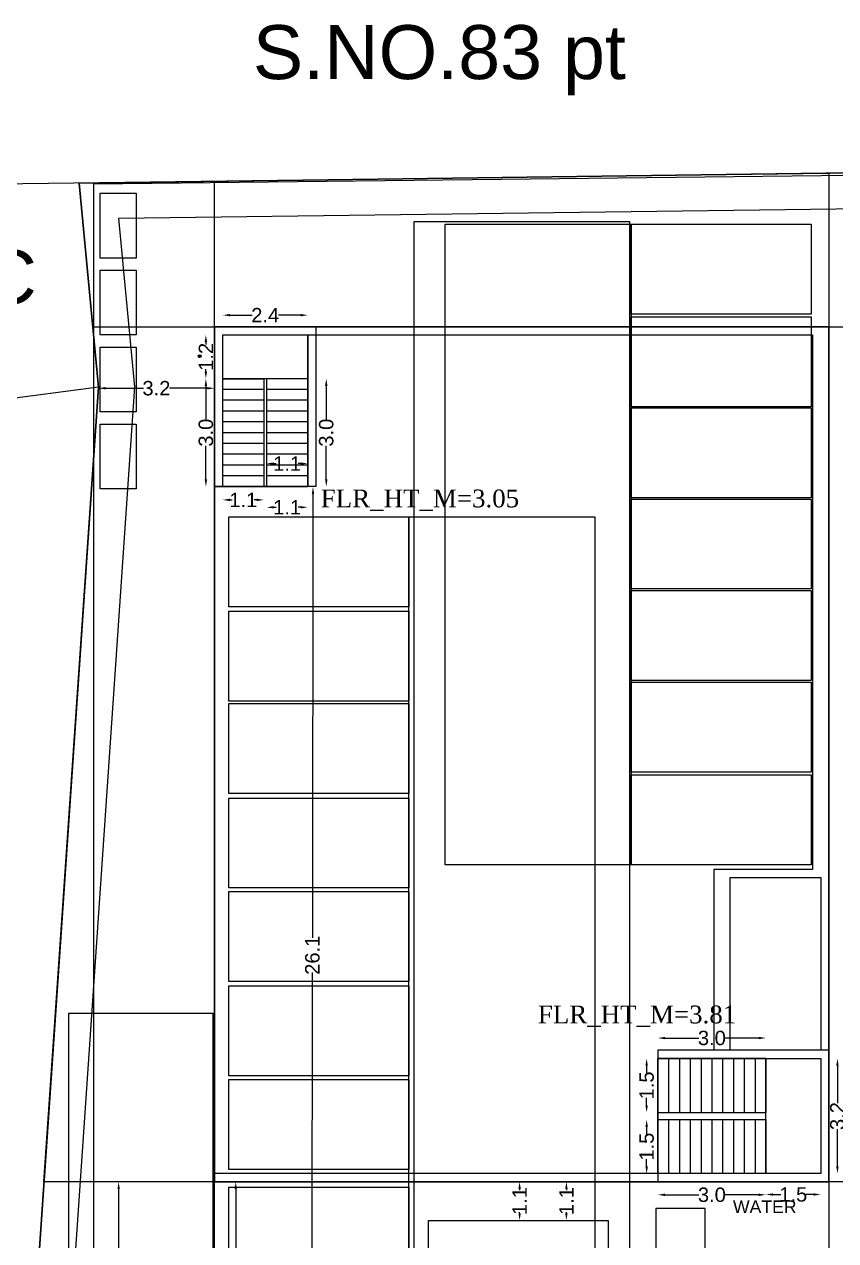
# Model space of a CAD drawing. Header units: metres. Extents: x 21671 to 43338, y -49512 to -25104.
# Drawn here: x 21710.92 to 21733.46, y -25192.2 to -25158.38 of the extents above; entities that cross this region are included whole.
import ezdxf

# ---------------------------------------------------------------- set-up
doc = ezdxf.new("R2010")
doc.units = ezdxf.units.M
for name, color, linetype in [('AISLE_WIDTH_2', 7, 'Continuous'), ('ANGULAR_PARKING_SLOT_2', 7, 'Continuous'), ('BL', 34, 'Continuous'), ('BLK_1_BLDG_FOOT_PRINT', 7, 'Continuous'), ('BLK_1_COVERED_AREA', 7, 'Continuous'), ('BLK_1_FLR_0_BLT_UP_AREA', 7, 'Continuous'), ('BLK_1_FLR_0_COVERED_PARKING', 34, 'Continuous'), ('BLK_1_FLR_0_EXIT_WIDTH_STAIR', 4, 'Continuous'), ('BLK_1_FLR_0_FIRESTAIR_1', 34, 'Continuous'), ('BLK_1_FLR_0_FIRESTAIR_1_FLIGHT_1', 34, 'Continuous'), ('BLK_1_FLR_0_FIRESTAIR_1_FLIGHT_2', 34, 'Continuous'), ('BLK_1_FLR_0_FIRESTAIR_1_LANDING_1', 34, 'Continuous'), ('BLK_1_FLR_0_LIFT_1', 34, 'Continuous'), ('BLK_1_FLR_0_ROOF_AREA', 7, 'Continuous'), ('BLK_1_FLR_0_SP_WC', 7, 'Continuous'), ('BLK_1_FLR_0_STAIR_1', 34, 'Continuous'), ('BLK_1_FLR_0_STAIR_1_FLIGHT_1', 34, 'Continuous'), ('BLK_1_FLR_0_STAIR_1_FLIGHT_2', 34, 'Continuous'), ('BLK_1_FLR_0_STAIR_1_LANDING_1', 34, 'Continuous'), ('BLK_1_FLR_0_STILT', 34, 'Continuous'), ('BLK_1_LVL_0_BLDG_FOOT_PRINT', 7, 'Continuous'), ('BLK_1_LVL_0_FRONT_SETBACK', 34, 'Continuous'), ('BLK_1_LVL_0_REAR_SETBACK', 34, 'Continuous'), ('BLK_1_LVL_0_SIDE_SETBACK1', 34, 'Continuous'), ('BLK_1_LVL_0_SIDE_SETBACK2', 34, 'Continuous'), ('DIST_EXIT', 7, 'Continuous'), ('DRIVE_WAY', 34, 'Continuous'), ('FMB_OR_PLR', 7, 'Continuous'), ('PLOT_BOUNDARY', 7, 'Continuous'), ('RWH', 7, 'Continuous'), ('SEPTIC_TANK_1', 34, 'Continuous'), ('SUPER_IMPOSED', 7, 'Continuous'), ('TRANSFORMER_YARD', 7, 'Continuous'), ('TWO_WHEELER_PARKING', 34, 'Continuous')]:
    doc.layers.add(name, color=color, linetype=linetype)
doc.styles.get("Standard").update_dxf_attribs({"font": 'arial.ttf'})
doc.styles.add('TIMES', font='times.ttf')
doc.dimstyles.new('ISO-25', dxfattribs={"dimtxt": 1, "dimasz": 2.5, "dimexe": 1.25, "dimexo": 0.625, "dimtad": 1, "dimdec": 1, "dimzin": 1, "dimdsep": 46, "dimtxsty": 'Standard', "dimcen": 2.5, "dimse1": 1, "dimse2": 1, "dimsd1": 1, "dimsd2": 1, "dimadec": 1, "dimazin": 3, "dimtfac": 1, "dimtdec": 1, "dimtix": 1, "dimtmove": 2, "dimatfit": 3, "dimfxl": 0, "dimarcsym": 0})

# ---------------------------------------------------------------- blocks, each defined once
blk = doc.blocks.new('*D264')
at = {"layer": 'Defpoints', "color": 0}
for p in [(21724.442, -25190.563), (21724.442, -25191.634), (21724.678, -25191.634)]:
    blk.add_point(p, dxfattribs=at)
at = {"layer": 'SEPTIC_TANK_1', "color": 0, "lineweight": -2}
for p, q in [((21724.678, -25190.763), (21724.678, -25190.792)), ((21724.678, -25191.434), (21724.678, -25191.405))]:
    blk.add_line(p, q, dxfattribs=at)
at = {"layer": 'SEPTIC_TANK_1', "color": 0}
for points in [[(21724.645, -25190.763), (21724.712, -25190.763), (21724.678, -25190.563)], [(21724.645, -25191.434), (21724.712, -25191.434), (21724.678, -25191.634)]]:
    blk.add_solid(points, dxfattribs=at)
at = {"layer": 'SEPTIC_TANK_1', "color": 0, "insert": (21724.678, -25191.098), "char_height": 0.4, "attachment_point": 5, "rotation": 90}
blk.add_mtext('1.1', dxfattribs=at)
blk = doc.blocks.new('*D265')
at = {"layer": 'Defpoints', "color": 0}
for p in [(21725.998, -25190.563), (21725.978, -25191.634), (21725.998, -25191.634)]:
    blk.add_point(p, dxfattribs=at)
at = {"layer": 'SEPTIC_TANK_1', "color": 0, "lineweight": -2}
for p, q in [((21725.978, -25190.763), (21725.978, -25190.792)), ((21725.978, -25191.434), (21725.978, -25191.405))]:
    blk.add_line(p, q, dxfattribs=at)
at = {"layer": 'SEPTIC_TANK_1', "color": 0}
for points in [[(21725.945, -25190.763), (21726.012, -25190.763), (21725.978, -25190.563)], [(21725.945, -25191.434), (21726.012, -25191.434), (21725.978, -25191.634)]]:
    blk.add_solid(points, dxfattribs=at)
at = {"layer": 'SEPTIC_TANK_1', "color": 0, "insert": (21725.978, -25191.098), "char_height": 0.4, "attachment_point": 5, "rotation": 90}
blk.add_mtext('1.1', dxfattribs=at)
blk = doc.blocks.new('*D273')
at = {"color": 0, "lineweight": -2}
for p, q in [((21713.176, -25168.499), (21714.228, -25168.499)), ((21716.003, -25168.499), (21714.951, -25168.499))]:
    blk.add_line(p, q, dxfattribs=at)
at = {"color": 0}
for points in [[(21713.176, -25168.465), (21713.176, -25168.532), (21712.976, -25168.499)], [(21716.003, -25168.465), (21716.003, -25168.532), (21716.203, -25168.499)]]:
    blk.add_solid(points, dxfattribs=at)
at = {"layer": 'Defpoints', "color": 0}
for p in [(21712.976, -25168.471), (21716.203, -25168.471), (21716.203, -25168.499)]:
    blk.add_point(p, dxfattribs=at)
at = {"color": 0, "insert": (21714.589, -25168.499), "char_height": 0.4, "attachment_point": 5}
blk.add_mtext('3.2', dxfattribs=at)
blk = doc.blocks.new('*D274')
at = {"color": 0, "lineweight": -2}
for p, q in [((21713.539, -25190.763), (21713.539, -25192.95)), ((21713.539, -25195.869), (21713.539, -25193.681))]:
    blk.add_line(p, q, dxfattribs=at)
at = {"color": 0}
for points in [[(21713.506, -25190.763), (21713.573, -25190.763), (21713.539, -25190.563)], [(21713.506, -25195.869), (21713.573, -25195.869), (21713.539, -25196.069)]]:
    blk.add_solid(points, dxfattribs=at)
at = {"layer": 'Defpoints', "color": 0}
for p in [(21711.464, -25190.563), (21711.087, -25196.069), (21713.539, -25196.069)]:
    blk.add_point(p, dxfattribs=at)
at = {"color": 0, "insert": (21713.539, -25193.316), "char_height": 0.4, "attachment_point": 5, "rotation": 90}
blk.add_mtext('5.5', dxfattribs=at)
blk = doc.blocks.new('*D275')
at = {"color": 0, "lineweight": -2}
for p, q in [((21716.792, -25190.763), (21716.792, -25193.357)), ((21716.792, -25196.682), (21716.792, -25194.088))]:
    blk.add_line(p, q, dxfattribs=at)
at = {"color": 0}
for points in [[(21716.759, -25190.763), (21716.826, -25190.763), (21716.792, -25190.563)], [(21716.759, -25196.682), (21716.826, -25196.682), (21716.792, -25196.882)]]:
    blk.add_solid(points, dxfattribs=at)
at = {"layer": 'Defpoints', "color": 0}
for p in [(21716.203, -25190.563), (21716.203, -25196.882), (21716.792, -25196.882)]:
    blk.add_point(p, dxfattribs=at)
at = {"color": 0, "insert": (21716.792, -25193.722), "char_height": 0.4, "attachment_point": 5, "rotation": 90}
blk.add_mtext('6.3', dxfattribs=at)
blk = doc.blocks.new('*D276')
at = {"layer": 'BLK_1_FLR_0_EXIT_WIDTH_STAIR', "color": 0, "lineweight": -2}
for p, q in [((21717.849, -25170.592), (21717.914, -25170.592)), ((21718.592, -25170.592), (21718.528, -25170.592))]:
    blk.add_line(p, q, dxfattribs=at)
at = {"layer": 'BLK_1_FLR_0_EXIT_WIDTH_STAIR', "color": 0}
for points in [[(21717.849, -25170.559), (21717.849, -25170.625), (21717.649, -25170.592)], [(21718.592, -25170.559), (21718.592, -25170.625), (21718.792, -25170.592)]]:
    blk.add_solid(points, dxfattribs=at)
at = {"layer": 'Defpoints', "color": 0}
for p in [(21717.649, -25170.018), (21718.792, -25170.018), (21717.649, -25170.592)]:
    blk.add_point(p, dxfattribs=at)
at = {"layer": 'BLK_1_FLR_0_EXIT_WIDTH_STAIR', "color": 0, "insert": (21718.221, -25170.592), "char_height": 0.4, "attachment_point": 5}
blk.add_mtext('1.1', dxfattribs=at)
blk = doc.blocks.new('*D281')
at = {"layer": 'BLK_1_FLR_0_FIRESTAIR_1_FLIGHT_1', "color": 0, "lineweight": -2}
for p, q in [((21719.307, -25168.434), (21719.307, -25169.371)), ((21719.307, -25171.034), (21719.307, -25170.098))]:
    blk.add_line(p, q, dxfattribs=at)
at = {"layer": 'BLK_1_FLR_0_FIRESTAIR_1_FLIGHT_1', "color": 0}
for points in [[(21719.274, -25168.434), (21719.341, -25168.434), (21719.307, -25168.234)], [(21719.274, -25171.034), (21719.341, -25171.034), (21719.307, -25171.234)]]:
    blk.add_solid(points, dxfattribs=at)
at = {"layer": 'Defpoints', "color": 0}
for p in [(21718.792, -25168.234), (21719.307, -25168.234), (21718.792, -25171.234)]:
    blk.add_point(p, dxfattribs=at)
at = {"layer": 'BLK_1_FLR_0_FIRESTAIR_1_FLIGHT_1', "color": 0, "insert": (21719.307, -25169.734), "char_height": 0.4, "attachment_point": 5, "rotation": 90}
blk.add_mtext('3.0', dxfattribs=at)
blk = doc.blocks.new('*D282')
at = {"layer": 'BLK_1_FLR_0_FIRESTAIR_1_FLIGHT_2', "color": 0, "lineweight": -2}
for p, q in [((21715.963, -25168.434), (21715.963, -25169.371)), ((21715.963, -25171.034), (21715.963, -25170.098))]:
    blk.add_line(p, q, dxfattribs=at)
at = {"layer": 'BLK_1_FLR_0_FIRESTAIR_1_FLIGHT_2', "color": 0}
for points in [[(21715.929, -25168.434), (21715.996, -25168.434), (21715.963, -25168.234)], [(21715.929, -25171.034), (21715.996, -25171.034), (21715.963, -25171.234)]]:
    blk.add_solid(points, dxfattribs=at)
at = {"layer": 'Defpoints', "color": 0}
for p in [(21715.963, -25168.234), (21716.43, -25168.234), (21716.43, -25171.234)]:
    blk.add_point(p, dxfattribs=at)
at = {"layer": 'BLK_1_FLR_0_FIRESTAIR_1_FLIGHT_2', "color": 0, "insert": (21715.963, -25169.734), "char_height": 0.4, "attachment_point": 5, "rotation": 90}
blk.add_mtext('3.0', dxfattribs=at)
blk = doc.blocks.new('*D279')
at = {"layer": 'BLK_1_FLR_0_FIRESTAIR_1_FLIGHT_1', "color": 0, "lineweight": -2}
for p, q in [((21717.849, -25171.808), (21717.914, -25171.808)), ((21718.592, -25171.808), (21718.528, -25171.808))]:
    blk.add_line(p, q, dxfattribs=at)
at = {"layer": 'BLK_1_FLR_0_FIRESTAIR_1_FLIGHT_1', "color": 0}
for points in [[(21717.849, -25171.775), (21717.849, -25171.842), (21717.649, -25171.808)], [(21718.592, -25171.775), (21718.592, -25171.842), (21718.792, -25171.808)]]:
    blk.add_solid(points, dxfattribs=at)
at = {"layer": 'Defpoints', "color": 0}
for p in [(21717.649, -25171.234), (21718.792, -25171.029), (21717.649, -25171.808)]:
    blk.add_point(p, dxfattribs=at)
at = {"layer": 'BLK_1_FLR_0_FIRESTAIR_1_FLIGHT_1', "color": 0, "insert": (21718.221, -25171.808), "char_height": 0.4, "attachment_point": 5}
blk.add_mtext('1.1', dxfattribs=at)
blk = doc.blocks.new('*D277')
at = {"layer": 'BLK_1_FLR_0_FIRESTAIR_1_FLIGHT_2', "color": 0, "lineweight": -2}
for p, q in [((21716.63, -25171.603), (21716.695, -25171.603)), ((21717.373, -25171.603), (21717.308, -25171.603))]:
    blk.add_line(p, q, dxfattribs=at)
at = {"layer": 'BLK_1_FLR_0_FIRESTAIR_1_FLIGHT_2', "color": 0}
for points in [[(21716.63, -25171.569), (21716.63, -25171.636), (21716.43, -25171.603)], [(21717.373, -25171.569), (21717.373, -25171.636), (21717.573, -25171.603)]]:
    blk.add_solid(points, dxfattribs=at)
at = {"layer": 'Defpoints', "color": 0}
for p in [(21716.43, -25171.029), (21717.573, -25171.029), (21716.43, -25171.603)]:
    blk.add_point(p, dxfattribs=at)
at = {"layer": 'BLK_1_FLR_0_FIRESTAIR_1_FLIGHT_2', "color": 0, "insert": (21717.002, -25171.603), "char_height": 0.4, "attachment_point": 5}
blk.add_mtext('1.1', dxfattribs=at)
blk = doc.blocks.new('*D280')
at = {"layer": 'BLK_1_FLR_0_FIRESTAIR_1_LANDING_1', "color": 0, "lineweight": -2}
for p, q in [((21716.63, -25166.466), (21717.245, -25166.466)), ((21718.592, -25166.466), (21717.978, -25166.466))]:
    blk.add_line(p, q, dxfattribs=at)
at = {"layer": 'BLK_1_FLR_0_FIRESTAIR_1_LANDING_1', "color": 0}
for points in [[(21716.63, -25166.433), (21716.63, -25166.499), (21716.43, -25166.466)], [(21718.592, -25166.433), (21718.592, -25166.499), (21718.792, -25166.466)]]:
    blk.add_solid(points, dxfattribs=at)
at = {"layer": 'Defpoints', "color": 0}
for p in [(21716.43, -25166.466), (21716.43, -25167.015), (21718.792, -25167.015)]:
    blk.add_point(p, dxfattribs=at)
at = {"layer": 'BLK_1_FLR_0_FIRESTAIR_1_LANDING_1', "color": 0, "insert": (21717.611, -25166.466), "char_height": 0.4, "attachment_point": 5}
blk.add_mtext('2.4', dxfattribs=at)
blk = doc.blocks.new('*D278')
at = {"layer": 'BLK_1_FLR_0_FIRESTAIR_1_LANDING_1', "color": 0, "lineweight": -2}
for p, q in [((21715.963, -25167.215), (21715.963, -25167.282)), ((21715.963, -25168.034), (21715.963, -25167.968))]:
    blk.add_line(p, q, dxfattribs=at)
at = {"layer": 'BLK_1_FLR_0_FIRESTAIR_1_LANDING_1', "color": 0}
for points in [[(21715.929, -25167.215), (21715.996, -25167.215), (21715.963, -25167.015)], [(21715.929, -25168.034), (21715.996, -25168.034), (21715.963, -25168.234)]]:
    blk.add_solid(points, dxfattribs=at)
at = {"layer": 'Defpoints', "color": 0}
for p in [(21715.963, -25167.015), (21716.43, -25167.015), (21716.43, -25168.234)]:
    blk.add_point(p, dxfattribs=at)
at = {"layer": 'BLK_1_FLR_0_FIRESTAIR_1_LANDING_1', "color": 0, "insert": (21715.963, -25167.625), "char_height": 0.4, "attachment_point": 5, "rotation": 90}
blk.add_mtext('1.2', dxfattribs=at)
blk = doc.blocks.new('*D300')
at = {"layer": 'BLK_1_FLR_0_STAIR_1_FLIGHT_2', "color": 0, "lineweight": -2}
for p, q in [((21728.719, -25186.565), (21729.655, -25186.565)), ((21731.319, -25186.565), (21730.382, -25186.565))]:
    blk.add_line(p, q, dxfattribs=at)
at = {"layer": 'BLK_1_FLR_0_STAIR_1_FLIGHT_2', "color": 0}
for points in [[(21728.719, -25186.532), (21728.719, -25186.598), (21728.519, -25186.565)], [(21731.319, -25186.532), (21731.319, -25186.598), (21731.519, -25186.565)]]:
    blk.add_solid(points, dxfattribs=at)
at = {"layer": 'Defpoints', "color": 0}
for p in [(21728.519, -25186.565), (21728.519, -25187.133), (21731.519, -25187.133)]:
    blk.add_point(p, dxfattribs=at)
at = {"layer": 'BLK_1_FLR_0_STAIR_1_FLIGHT_2', "color": 0, "insert": (21730.019, -25186.565), "char_height": 0.4, "attachment_point": 5}
blk.add_mtext('3.0', dxfattribs=at)
blk = doc.blocks.new('*D296')
at = {"layer": 'BLK_1_FLR_0_STAIR_1_FLIGHT_1', "color": 0, "lineweight": -2}
for p, q in [((21728.719, -25190.924), (21729.655, -25190.924)), ((21731.319, -25190.924), (21730.382, -25190.924))]:
    blk.add_line(p, q, dxfattribs=at)
at = {"layer": 'BLK_1_FLR_0_STAIR_1_FLIGHT_1', "color": 0}
for points in [[(21728.719, -25190.89), (21728.719, -25190.957), (21728.519, -25190.924)], [(21731.319, -25190.89), (21731.319, -25190.957), (21731.519, -25190.924)]]:
    blk.add_solid(points, dxfattribs=at)
at = {"layer": 'Defpoints', "color": 0}
for p in [(21728.519, -25190.334), (21731.519, -25190.334), (21728.519, -25190.924)]:
    blk.add_point(p, dxfattribs=at)
at = {"layer": 'BLK_1_FLR_0_STAIR_1_FLIGHT_1', "color": 0, "insert": (21730.019, -25190.924), "char_height": 0.4, "attachment_point": 5}
blk.add_mtext('3.0', dxfattribs=at)
blk = doc.blocks.new('*D297')
at = {"layer": 'BLK_1_FLR_0_STAIR_1_FLIGHT_1', "color": 0, "lineweight": -2}
for p, q in [((21728.208, -25189.034), (21728.208, -25189.237)), ((21728.208, -25190.134), (21728.208, -25189.931))]:
    blk.add_line(p, q, dxfattribs=at)
at = {"layer": 'BLK_1_FLR_0_STAIR_1_FLIGHT_1', "color": 0}
for points in [[(21728.174, -25189.034), (21728.241, -25189.034), (21728.208, -25188.834)], [(21728.174, -25190.134), (21728.241, -25190.134), (21728.208, -25190.334)]]:
    blk.add_solid(points, dxfattribs=at)
at = {"layer": 'Defpoints', "color": 0}
for p in [(21728.208, -25188.834), (21728.725, -25188.834), (21728.725, -25190.334)]:
    blk.add_point(p, dxfattribs=at)
at = {"layer": 'BLK_1_FLR_0_STAIR_1_FLIGHT_1', "color": 0, "insert": (21728.208, -25189.584), "char_height": 0.4, "attachment_point": 5, "rotation": 90}
blk.add_mtext('1.5', dxfattribs=at)
blk = doc.blocks.new('*D298')
at = {"layer": 'BLK_1_FLR_0_STAIR_1_FLIGHT_2', "color": 0, "lineweight": -2}
for p, q in [((21728.208, -25187.333), (21728.208, -25187.537)), ((21728.208, -25188.433), (21728.208, -25188.23))]:
    blk.add_line(p, q, dxfattribs=at)
at = {"layer": 'BLK_1_FLR_0_STAIR_1_FLIGHT_2', "color": 0}
for points in [[(21728.174, -25187.333), (21728.241, -25187.333), (21728.208, -25187.133)], [(21728.174, -25188.433), (21728.241, -25188.433), (21728.208, -25188.633)]]:
    blk.add_solid(points, dxfattribs=at)
at = {"layer": 'Defpoints', "color": 0}
for p in [(21728.208, -25187.133), (21728.725, -25187.133), (21728.725, -25188.633)]:
    blk.add_point(p, dxfattribs=at)
at = {"layer": 'BLK_1_FLR_0_STAIR_1_FLIGHT_2', "color": 0, "insert": (21728.208, -25187.883), "char_height": 0.4, "attachment_point": 5, "rotation": 90}
blk.add_mtext('1.5', dxfattribs=at)
blk = doc.blocks.new('*D299')
at = {"layer": 'BLK_1_FLR_0_STAIR_1_LANDING_1', "color": 0, "lineweight": -2}
for p, q in [((21733.507, -25187.333), (21733.507, -25188.372)), ((21733.507, -25190.134), (21733.507, -25189.096))]:
    blk.add_line(p, q, dxfattribs=at)
at = {"layer": 'BLK_1_FLR_0_STAIR_1_LANDING_1', "color": 0}
for points in [[(21733.474, -25187.333), (21733.54, -25187.333), (21733.507, -25187.133)], [(21733.474, -25190.134), (21733.54, -25190.134), (21733.507, -25190.334)]]:
    blk.add_solid(points, dxfattribs=at)
at = {"layer": 'Defpoints', "color": 0}
for p in [(21733.043, -25187.133), (21733.507, -25187.133), (21733.043, -25190.334)]:
    blk.add_point(p, dxfattribs=at)
at = {"layer": 'BLK_1_FLR_0_STAIR_1_LANDING_1', "color": 0, "insert": (21733.507, -25188.734), "char_height": 0.4, "attachment_point": 5, "rotation": 90}
blk.add_mtext('3.2', dxfattribs=at)
blk = doc.blocks.new('*D295')
at = {"layer": 'BLK_1_FLR_0_STAIR_1_LANDING_1', "color": 0, "lineweight": -2}
for p, q in [((21731.719, -25190.915), (21731.934, -25190.915)), ((21732.843, -25190.915), (21732.628, -25190.915))]:
    blk.add_line(p, q, dxfattribs=at)
at = {"layer": 'BLK_1_FLR_0_STAIR_1_LANDING_1', "color": 0}
for points in [[(21731.719, -25190.882), (21731.719, -25190.949), (21731.519, -25190.915)], [(21732.843, -25190.882), (21732.843, -25190.949), (21733.043, -25190.915)]]:
    blk.add_solid(points, dxfattribs=at)
at = {"layer": 'Defpoints', "color": 0}
for p in [(21731.519, -25190.334), (21733.043, -25190.334), (21731.519, -25190.915)]:
    blk.add_point(p, dxfattribs=at)
at = {"layer": 'BLK_1_FLR_0_STAIR_1_LANDING_1', "color": 0, "insert": (21732.281, -25190.915), "char_height": 0.4, "attachment_point": 5}
blk.add_mtext('1.5', dxfattribs=at)
blk = doc.blocks.new('*D331')
at = {"layer": 'Defpoints', "color": 0}
for p in [(21718.792, -25171.234), (21718.762, -25197.289), (21718.908, -25197.289)]:
    blk.add_point(p, dxfattribs=at)
at = {"layer": 'DIST_EXIT', "color": 0, "lineweight": -2}
for p, q in [((21718.938, -25171.435), (21718.924, -25183.778)), ((21718.908, -25197.089), (21718.923, -25184.746))]:
    blk.add_line(p, q, dxfattribs=at)
at = {"layer": 'DIST_EXIT', "color": 0}
for points in [[(21718.905, -25171.435), (21718.971, -25171.435), (21718.938, -25171.235)], [(21718.875, -25197.089), (21718.941, -25197.089), (21718.908, -25197.289)]]:
    blk.add_solid(points, dxfattribs=at)
at = {"layer": 'DIST_EXIT', "color": 0, "insert": (21718.923, -25184.262), "char_height": 0.4, "attachment_point": 5, "rotation": 89.9328}
blk.add_mtext('26.1', dxfattribs=at)

msp = doc.modelspace()

# ---------------------------------------------------------------- hatches: boundary and pattern name
at = {"layer": 'BL'}
h = msp.add_hatch(color=6, dxfattribs=at)
h.dxf.hatch_style = 1
h.paths.add_polyline_path([(21715.762, -25167.637, 0.35696), (21715.818, -25167.637, 0.388228), (21715.818, -25167.582, 0.353056), (21715.762, -25167.582, 0.428903)])

# ---------------------------------------------------------------- linework, layer by layer
for p, q in [((21739.421, -25162.438), (21708.506, -25162.846)), ((21712.976, -25168.471), (21712.441, -25162.794)), ((21712.976, -25168.471), (21709.697, -25168.901))]:
    msp.add_line(p, q)
at = {"layer": 'AISLE_WIDTH_2', "color": 8}
for points in [[(21722.613, -25181.75), (21722.613, -25163.937), (21727.782, -25163.937), (21727.782, -25181.75)], [(21721.6, -25195.853), (21721.6, -25172.072), (21726.768, -25172.072), (21726.768, -25195.853)]]:
    msp.add_lwpolyline(points, close=True, dxfattribs=at)
at = {"layer": 'ANGULAR_PARKING_SLOT_2', "color": 7}
for points in [[(21727.782, -25166.437), (21727.782, -25163.937), (21732.782, -25163.937), (21732.782, -25166.437)], [(21727.782, -25169.015), (21727.782, -25166.515), (21732.782, -25166.515), (21732.782, -25169.015)], [(21727.782, -25171.542), (21727.782, -25169.042), (21732.782, -25169.042), (21732.782, -25171.542)], [(21727.782, -25174.078), (21727.782, -25171.578), (21732.782, -25171.578), (21732.782, -25174.078)], [(21716.6, -25174.572), (21716.6, -25172.072), (21721.6, -25172.072), (21721.6, -25174.572)], [(21727.782, -25176.624), (21727.782, -25174.124), (21732.782, -25174.124), (21732.782, -25176.624)], [(21716.6, -25177.195), (21716.6, -25174.695), (21721.6, -25174.695), (21721.6, -25177.195)], [(21727.782, -25179.17), (21727.782, -25176.67), (21732.782, -25176.67), (21732.782, -25179.17)], [(21716.6, -25179.767), (21716.6, -25177.267), (21721.6, -25177.267), (21721.6, -25179.767)], [(21727.782, -25181.75), (21727.782, -25179.25), (21732.782, -25179.25), (21732.782, -25181.75)], [(21716.6, -25182.392), (21716.6, -25179.892), (21721.6, -25179.892), (21721.6, -25182.392)], [(21716.6, -25184.992), (21716.6, -25182.492), (21721.6, -25182.492), (21721.6, -25184.992)], [(21716.6, -25187.611), (21716.6, -25185.111), (21721.6, -25185.111), (21721.6, -25187.611)], [(21716.6, -25190.219), (21716.6, -25187.719), (21721.6, -25187.719), (21721.6, -25190.219)], [(21716.6, -25193.213), (21716.6, -25190.713), (21721.6, -25190.713), (21721.6, -25193.213)]]:
    msp.add_lwpolyline(points, close=True, dxfattribs=at)
at = {"layer": 'BL', "color": 6}
msp.add_lwpolyline([(21715.818, -25167.637, -0.35696), (21715.762, -25167.637, -0.428903), (21715.762, -25167.582, -0.353056), (21715.818, -25167.582, -0.388228)], format="xyb", close=True, dxfattribs=at)
at = {"layer": 'BLK_1_BLDG_FOOT_PRINT', "color": 1}
msp.add_lwpolyline([(21733.273, -25190.563), (21716.203, -25190.563), (21716.203, -25166.787), (21733.273, -25166.787)], close=True, dxfattribs=at)
at = {"layer": 'BLK_1_COVERED_AREA', "color": 140}
msp.add_lwpolyline([(21716.203, -25190.563), (21733.273, -25190.563), (21733.273, -25166.787), (21716.203, -25166.787)], close=True, dxfattribs=at)
at = {"layer": 'BLK_1_FLR_0_BLT_UP_AREA', "color": 13}
for points in [[(21716.203, -25166.787), (21719.021, -25166.787), (21719.021, -25171.234), (21716.203, -25171.234)], [(21733.273, -25186.906), (21728.519, -25186.906), (21728.519, -25190.563), (21733.273, -25190.563)]]:
    msp.add_lwpolyline(points, close=True, dxfattribs=at)
at = {"layer": 'BLK_1_FLR_0_COVERED_PARKING', "color": 7}
msp.add_lwpolyline([(21736.287, -25162.545), (21736.287, -25199.103), (21712.852, -25196.313), (21712.852, -25162.813)], close=True, dxfattribs=at)
at = {"layer": 'BLK_1_FLR_0_FIRESTAIR_1', "color": 1}
msp.add_lwpolyline([(21716.43, -25167.015), (21718.792, -25167.015), (21718.792, -25171.234), (21716.43, -25171.234)], close=True, dxfattribs=at)
at = {"layer": 'BLK_1_FLR_0_FIRESTAIR_1_FLIGHT_1', "color": 7}
for p, q in [((21718.792, -25168.234), (21717.649, -25168.234)), ((21718.792, -25168.534), (21717.649, -25168.534)), ((21718.792, -25168.834), (21717.649, -25168.834)), ((21718.792, -25169.134), (21717.649, -25169.134)), ((21718.792, -25169.434), (21717.649, -25169.434)), ((21718.792, -25169.734), (21717.649, -25169.734)), ((21718.792, -25170.034), (21717.649, -25170.034)), ((21718.792, -25170.334), (21717.649, -25170.334)), ((21718.792, -25170.634), (21717.649, -25170.634)), ((21718.792, -25170.934), (21717.649, -25170.934)), ((21718.792, -25171.234), (21717.649, -25171.234))]:
    msp.add_line(p, q, dxfattribs=at)
msp.add_lwpolyline([(21717.649, -25171.234), (21718.792, -25171.234), (21718.792, -25168.234), (21717.649, -25168.234)], close=True, dxfattribs=at)
at = {"layer": 'BLK_1_FLR_0_FIRESTAIR_1_FLIGHT_2', "color": 7}
for p, q in [((21717.573, -25168.234), (21716.43, -25168.234)), ((21717.573, -25168.534), (21716.43, -25168.534)), ((21717.573, -25168.834), (21716.43, -25168.834)), ((21717.573, -25169.134), (21716.43, -25169.134)), ((21717.573, -25169.434), (21716.43, -25169.434)), ((21717.573, -25169.734), (21716.43, -25169.734)), ((21717.573, -25170.034), (21716.43, -25170.034)), ((21717.573, -25170.334), (21716.43, -25170.334)), ((21717.573, -25170.634), (21716.43, -25170.634)), ((21717.573, -25170.934), (21716.43, -25170.934)), ((21717.573, -25171.234), (21716.43, -25171.234))]:
    msp.add_line(p, q, dxfattribs=at)
msp.add_lwpolyline([(21717.573, -25171.234), (21716.43, -25171.234), (21716.43, -25168.234), (21717.573, -25168.234)], close=True, dxfattribs=at)
at = {"layer": 'BLK_1_FLR_0_FIRESTAIR_1_LANDING_1', "color": 7}
msp.add_lwpolyline([(21718.792, -25168.234), (21716.43, -25168.234), (21716.43, -25167.015), (21718.792, -25167.015)], close=True, dxfattribs=at)
at = {"layer": 'BLK_1_FLR_0_LIFT_1', "color": 30}
msp.add_lwpolyline([(21730.528, -25182.105), (21733.043, -25182.105), (21733.043, -25186.906), (21730.528, -25186.906)], close=True, dxfattribs=at)
at = {"layer": 'BLK_1_FLR_0_ROOF_AREA', "color": 54}
msp.add_lwpolyline([(21733.273, -25166.787), (21716.203, -25166.787), (21716.203, -25190.563), (21733.273, -25190.563)], close=True, dxfattribs=at)
at = {"layer": 'BLK_1_FLR_0_SP_WC', "color": 1}
msp.add_lwpolyline([(21729.833, -25191.308), (21728.461, -25191.308), (21728.461, -25192.832), (21729.833, -25192.832)], close=True, dxfattribs=at)
at = {"layer": 'BLK_1_FLR_0_STAIR_1', "color": 1}
msp.add_lwpolyline([(21728.519, -25187.133), (21733.043, -25187.133), (21733.043, -25190.334), (21728.519, -25190.334)], close=True, dxfattribs=at)
at = {"layer": 'BLK_1_FLR_0_STAIR_1_FLIGHT_1', "color": 7}
for p, q in [((21728.519, -25188.834), (21728.519, -25190.334)), ((21728.819, -25188.834), (21728.819, -25190.334)), ((21729.119, -25188.834), (21729.119, -25190.334)), ((21729.419, -25188.834), (21729.419, -25190.334)), ((21729.719, -25188.834), (21729.719, -25190.334)), ((21730.019, -25188.834), (21730.019, -25190.334)), ((21730.319, -25188.834), (21730.319, -25190.334)), ((21730.619, -25188.834), (21730.619, -25190.334)), ((21730.919, -25188.834), (21730.919, -25190.334)), ((21731.219, -25188.834), (21731.219, -25190.334)), ((21731.519, -25188.834), (21731.519, -25190.334))]:
    msp.add_line(p, q, dxfattribs=at)
msp.add_lwpolyline([(21728.519, -25188.834), (21731.519, -25188.834), (21731.519, -25190.334), (21728.519, -25190.334)], close=True, dxfattribs=at)
at = {"layer": 'BLK_1_FLR_0_STAIR_1_FLIGHT_2', "color": 7}
for p, q in [((21728.519, -25187.133), (21728.519, -25188.633)), ((21728.819, -25187.133), (21728.819, -25188.633)), ((21729.119, -25187.133), (21729.119, -25188.633)), ((21729.419, -25187.133), (21729.419, -25188.633)), ((21729.719, -25187.133), (21729.719, -25188.633)), ((21730.019, -25187.133), (21730.019, -25188.633)), ((21730.319, -25187.133), (21730.319, -25188.633)), ((21730.619, -25187.133), (21730.619, -25188.633)), ((21730.919, -25187.133), (21730.919, -25188.633)), ((21731.219, -25187.133), (21731.219, -25188.633)), ((21731.519, -25187.133), (21731.519, -25188.633))]:
    msp.add_line(p, q, dxfattribs=at)
msp.add_lwpolyline([(21728.519, -25188.633), (21731.519, -25188.633), (21731.519, -25187.133), (21728.519, -25187.133)], close=True, dxfattribs=at)
at = {"layer": 'BLK_1_FLR_0_STAIR_1_LANDING_1', "color": 7}
msp.add_lwpolyline([(21733.043, -25190.334), (21731.519, -25190.334), (21731.519, -25187.133), (21733.043, -25187.133)], close=True, dxfattribs=at)
at = {"layer": 'BLK_1_FLR_0_STILT', "color": 7}
msp.add_lwpolyline([(21718.793, -25171.234), (21718.793, -25167.016), (21732.815, -25167.016), (21732.815, -25181.877), (21730.072, -25181.877), (21730.072, -25186.906), (21728.519, -25186.906), (21728.519, -25190.334), (21716.203, -25190.334), (21716.202, -25171.234)], close=True, dxfattribs=at)
at = {"layer": 'BLK_1_LVL_0_BLDG_FOOT_PRINT', "color": 1}
msp.add_lwpolyline([(21733.273, -25190.563), (21716.203, -25190.563), (21716.203, -25166.787), (21733.273, -25166.787)], close=True, dxfattribs=at)
at = {"layer": 'BLK_1_LVL_0_FRONT_SETBACK', "color": 2}
msp.add_lwpolyline([(21716.203, -25196.882), (21716.203, -25190.563), (21733.273, -25190.563), (21733.273, -25199.597)], close=True, dxfattribs=at)
at = {"layer": 'BLK_1_LVL_0_REAR_SETBACK', "color": 11}
msp.add_lwpolyline([(21716.203, -25166.787), (21716.203, -25162.744), (21733.273, -25162.519), (21733.273, -25166.787)], close=True, dxfattribs=at)
at = {"layer": 'BLK_1_LVL_0_SIDE_SETBACK1', "color": 171}
msp.add_lwpolyline([(21716.203, -25190.563), (21711.464, -25190.563), (21712.976, -25168.471), (21712.818, -25166.787), (21716.203, -25166.787)], close=True, dxfattribs=at)
at = {"layer": 'BLK_1_LVL_0_SIDE_SETBACK2', "color": 102}
msp.add_lwpolyline([(21733.273, -25190.563), (21733.273, -25166.787), (21736.543, -25166.787), (21736.292, -25177.935), (21736.49, -25190.563)], close=True, dxfattribs=at)
at = {"layer": 'DRIVE_WAY', "color": 254}
msp.add_lwpolyline([(21721.738, -25196.857), (21727.738, -25196.857), (21727.738, -25163.875), (21721.738, -25163.875)], close=True, dxfattribs=at)
at = {"layer": 'FMB_OR_PLR', "color": 70}
msp.add_lwpolyline([(21710.929, -25198.378), (21711.95, -25196.206), (21736.639, -25200.132), (21736.292, -25177.935), (21736.574, -25165.376), (21736.639, -25162.475), (21712.441, -25162.794), (21712.976, -25168.471), (21710.929, -25198.378)], close=True, dxfattribs=at)
at = {"layer": 'PLOT_BOUNDARY', "color": 3}
msp.add_lwpolyline([(21710.929, -25198.378), (21711.95, -25196.206), (21736.639, -25200.132), (21736.292, -25177.935), (21736.574, -25165.376), (21736.639, -25162.475), (21712.441, -25162.794), (21712.976, -25168.471), (21710.929, -25198.378)], close=True, dxfattribs=at)
at = {"layer": 'RWH', "color": 130}
msp.add_lwpolyline([(21711.087, -25196.069), (21712.976, -25168.471), (21712.441, -25162.794), (21736.639, -25162.475), (21736.292, -25177.935), (21736.639, -25200.132), (21735.637, -25199.973), (21735.292, -25177.931), (21735.616, -25163.488), (21713.539, -25163.78), (21713.98, -25168.458), (21712.079, -25196.226)], close=True, dxfattribs=at)
at = {"layer": 'SEPTIC_TANK_1', "color": 146}
msp.add_lwpolyline([(21722.143, -25191.634), (21727.143, -25191.634), (21727.143, -25197.634), (21722.143, -25197.634)], close=True, dxfattribs=at)
at = {"layer": 'SUPER_IMPOSED', "color": 5}
msp.add_lwpolyline([(21710.929, -25198.378), (21711.95, -25196.206), (21736.639, -25200.132), (21736.292, -25177.935), (21736.574, -25165.376), (21736.639, -25162.475), (21712.441, -25162.794), (21712.976, -25168.471), (21710.929, -25198.378)], close=True, dxfattribs=at)
at = {"layer": 'TRANSFORMER_YARD', "color": 7}
msp.add_lwpolyline([(21712.16, -25185.869), (21716.16, -25185.869), (21716.16, -25195.869), (21712.16, -25195.869)], close=True, dxfattribs=at)
at = {"layer": 'TWO_WHEELER_PARKING', "color": 2}
for points in [[(21713.027, -25163.079), (21714.027, -25163.079), (21714.027, -25164.879), (21713.027, -25164.879)], [(21713.027, -25165.218), (21714.027, -25165.218), (21714.027, -25167.018), (21713.027, -25167.018)], [(21713.027, -25167.358), (21714.027, -25167.358), (21714.027, -25169.158), (21713.027, -25169.158)], [(21713.027, -25169.497), (21714.027, -25169.497), (21714.027, -25171.297), (21713.027, -25171.297)]]:
    msp.add_lwpolyline(points, close=True, dxfattribs=at)

# ---------------------------------------------------------------- texts
for s, rotation, p in [('S.NO.83 pt', 0.0098, (21717.268, -25159.904)), ('S.NO.83/1C', 359.1955, (21699.96, -25166.001))]:
    msp.add_text(s, height=1.5, rotation=rotation).set_placement(p)
at = {"color": 6}
msp.add_text('WATER', height=0.35, dxfattribs=at).set_placement((21730.606, -25191.43))
at = {"layer": 'BLK_1_FLR_0_FIRESTAIR_1', "color": 1, "insert": (21719.155, -25171.315), "char_height": 0.49497, "width": 17.44019, "attachment_point": 1, "style": 'TIMES'}
msp.add_mtext('FLR_HT_M=3.05', dxfattribs=at)
at = {"layer": 'BLK_1_FLR_0_STAIR_1', "color": 1, "insert": (21725.186, -25185.662), "char_height": 0.49497, "width": 17.44019, "attachment_point": 1, "style": 'TIMES'}
msp.add_mtext('FLR_HT_M=3.81', dxfattribs=at)

# ---------------------------------------------------------------- dimensions: what is measured, and where the dimension line sits
at = {"color": 6}
dim = msp.add_linear_dim(base=(21716.203, -25168.499), p1=(21712.976, -25168.471), p2=(21716.203, -25168.471), dimstyle='ISO-25', override={"dimtxt": 0.4, "dimasz": 0.2, "dimgap": 0, "dimtad": 0, "dimsd1": 0, "dimsd2": 0, "dimfxl": 3, "dimfxlon": 1, "dimtfill": 0, "dimtfillclr": 256}, dxfattribs=at)
dim.commit()
dim.dimension.update_dxf_attribs({"geometry": '*D273', "text_midpoint": (21714.589, -25168.499)})
for base, p1, p2, picture, middle in [((21713.539, -25196.069), (21711.464, -25190.563), (21711.087, -25196.069), '*D274', (21713.539, -25193.316)), ((21716.792, -25196.882), (21716.203, -25190.563), (21716.203, -25196.882), '*D275', (21716.792, -25193.722))]:
    dim = msp.add_linear_dim(base=base, p1=p1, p2=p2, angle=90, dimstyle='ISO-25', override={"dimtxt": 0.4, "dimasz": 0.2, "dimgap": 0, "dimtad": 0, "dimsd1": 0, "dimsd2": 0, "dimfxl": 3, "dimfxlon": 1, "dimtfill": 0, "dimtfillclr": 256}, dxfattribs=at)
    dim.commit()
    dim.dimension.update_dxf_attribs({"geometry": picture, "text_midpoint": middle})
at = {"layer": 'BLK_1_FLR_0_EXIT_WIDTH_STAIR', "color": 1}
dim = msp.add_linear_dim(base=(21717.649, -25170.592), p1=(21718.792, -25170.018), p2=(21717.649, -25170.018), angle=180, dimstyle='ISO-25', override={"dimtxt": 0.4, "dimasz": 0.2, "dimgap": 0, "dimtad": 0, "dimsd1": 0, "dimsd2": 0, "dimfxl": 3, "dimfxlon": 1, "dimtfill": 0, "dimtfillclr": 256}, dxfattribs=at)
dim.commit()
dim.dimension.update_dxf_attribs({"geometry": '*D276', "text_midpoint": (21718.221, -25170.592)})
at = {"layer": 'BLK_1_FLR_0_FIRESTAIR_1_FLIGHT_1', "color": 1}
dim = msp.add_linear_dim(base=(21719.307, -25168.234), p1=(21718.792, -25171.234), p2=(21718.792, -25168.234), angle=270, dimstyle='ISO-25', override={"dimtxt": 0.4, "dimasz": 0.2, "dimgap": 0, "dimtad": 0, "dimsd1": 0, "dimsd2": 0, "dimfxl": 3, "dimfxlon": 1, "dimtfill": 0, "dimtfillclr": 256}, dxfattribs=at)
dim.commit()
dim.dimension.update_dxf_attribs({"geometry": '*D281', "text_midpoint": (21719.307, -25169.734)})
at = {"layer": 'BLK_1_FLR_0_FIRESTAIR_1_FLIGHT_1', "color": 2}
dim = msp.add_linear_dim(base=(21717.649, -25171.808), p1=(21718.792, -25171.029), p2=(21717.649, -25171.234), angle=180, dimstyle='ISO-25', override={"dimtxt": 0.4, "dimasz": 0.2, "dimgap": 0, "dimtad": 0, "dimsd1": 0, "dimsd2": 0, "dimfxl": 3, "dimfxlon": 1, "dimtfill": 0, "dimtfillclr": 256}, dxfattribs=at)
dim.commit()
dim.dimension.update_dxf_attribs({"geometry": '*D279', "text_midpoint": (21718.221, -25171.808)})
at = {"layer": 'BLK_1_FLR_0_FIRESTAIR_1_FLIGHT_2', "color": 1}
dim = msp.add_linear_dim(base=(21715.963, -25168.234), p1=(21716.43, -25171.234), p2=(21716.43, -25168.234), angle=270, dimstyle='ISO-25', override={"dimtxt": 0.4, "dimasz": 0.2, "dimgap": 0, "dimtad": 0, "dimsd1": 0, "dimsd2": 0, "dimfxl": 3, "dimfxlon": 1, "dimtfill": 0, "dimtfillclr": 256}, dxfattribs=at)
dim.commit()
dim.dimension.update_dxf_attribs({"geometry": '*D282', "text_midpoint": (21715.963, -25169.734)})
at = {"layer": 'BLK_1_FLR_0_FIRESTAIR_1_FLIGHT_2', "color": 2}
dim = msp.add_linear_dim(base=(21716.43, -25171.603), p1=(21717.573, -25171.029), p2=(21716.43, -25171.029), angle=180, dimstyle='ISO-25', override={"dimtxt": 0.4, "dimasz": 0.2, "dimgap": 0, "dimtad": 0, "dimsd1": 0, "dimsd2": 0, "dimfxl": 3, "dimfxlon": 1, "dimtfill": 0, "dimtfillclr": 256}, dxfattribs=at)
dim.commit()
dim.dimension.update_dxf_attribs({"geometry": '*D277', "text_midpoint": (21717.002, -25171.603)})
at = {"layer": 'BLK_1_FLR_0_FIRESTAIR_1_LANDING_1', "color": 1}
dim = msp.add_linear_dim(base=(21716.43, -25166.466), p1=(21718.792, -25167.015), p2=(21716.43, -25167.015), angle=180, dimstyle='ISO-25', override={"dimtxt": 0.4, "dimasz": 0.2, "dimgap": 0, "dimtad": 0, "dimsd1": 0, "dimsd2": 0, "dimfxl": 3, "dimfxlon": 1, "dimtfill": 0, "dimtfillclr": 256}, dxfattribs=at)
dim.commit()
dim.dimension.update_dxf_attribs({"geometry": '*D280', "text_midpoint": (21717.611, -25166.466)})
at = {"layer": 'BLK_1_FLR_0_FIRESTAIR_1_LANDING_1', "color": 2}
dim = msp.add_linear_dim(base=(21715.963, -25167.015), p1=(21716.43, -25168.234), p2=(21716.43, -25167.015), angle=270, dimstyle='ISO-25', override={"dimtxt": 0.4, "dimasz": 0.2, "dimgap": 0, "dimtad": 0, "dimsd1": 0, "dimsd2": 0, "dimfxl": 3, "dimfxlon": 1, "dimtfill": 0, "dimtfillclr": 256}, dxfattribs=at)
dim.commit()
dim.dimension.update_dxf_attribs({"geometry": '*D278', "text_midpoint": (21715.963, -25167.625)})
at = {"layer": 'BLK_1_FLR_0_STAIR_1_FLIGHT_1', "color": 2}
dim = msp.add_linear_dim(base=(21728.208, -25188.834), p1=(21728.725, -25190.334), p2=(21728.725, -25188.834), angle=270, dimstyle='ISO-25', override={"dimtxt": 0.4, "dimasz": 0.2, "dimgap": 0, "dimtad": 0, "dimsd1": 0, "dimsd2": 0, "dimfxl": 3, "dimfxlon": 1, "dimtfill": 0, "dimtfillclr": 256}, dxfattribs=at)
dim.commit()
dim.dimension.update_dxf_attribs({"geometry": '*D297', "text_midpoint": (21728.208, -25189.584)})
at = {"layer": 'BLK_1_FLR_0_STAIR_1_FLIGHT_1', "color": 1}
dim = msp.add_linear_dim(base=(21728.519, -25190.924), p1=(21731.519, -25190.334), p2=(21728.519, -25190.334), angle=180, dimstyle='ISO-25', override={"dimtxt": 0.4, "dimasz": 0.2, "dimgap": 0, "dimtad": 0, "dimsd1": 0, "dimsd2": 0, "dimfxl": 3, "dimfxlon": 1, "dimtfill": 0, "dimtfillclr": 256}, dxfattribs=at)
dim.commit()
dim.dimension.update_dxf_attribs({"geometry": '*D296', "text_midpoint": (21730.019, -25190.924)})
at = {"layer": 'BLK_1_FLR_0_STAIR_1_FLIGHT_2', "color": 1}
dim = msp.add_linear_dim(base=(21728.519, -25186.565), p1=(21731.519, -25187.133), p2=(21728.519, -25187.133), angle=180, dimstyle='ISO-25', override={"dimtxt": 0.4, "dimasz": 0.2, "dimgap": 0, "dimtad": 0, "dimsd1": 0, "dimsd2": 0, "dimfxl": 3, "dimfxlon": 1, "dimtfill": 0, "dimtfillclr": 256}, dxfattribs=at)
dim.commit()
dim.dimension.update_dxf_attribs({"geometry": '*D300', "text_midpoint": (21730.019, -25186.565)})
at = {"layer": 'BLK_1_FLR_0_STAIR_1_FLIGHT_2', "color": 2}
dim = msp.add_linear_dim(base=(21728.208, -25187.133), p1=(21728.725, -25188.633), p2=(21728.725, -25187.133), angle=270, dimstyle='ISO-25', override={"dimtxt": 0.4, "dimasz": 0.2, "dimgap": 0, "dimtad": 0, "dimsd1": 0, "dimsd2": 0, "dimfxl": 3, "dimfxlon": 1, "dimtfill": 0, "dimtfillclr": 256}, dxfattribs=at)
dim.commit()
dim.dimension.update_dxf_attribs({"geometry": '*D298', "text_midpoint": (21728.208, -25187.883)})
at = {"layer": 'BLK_1_FLR_0_STAIR_1_LANDING_1', "color": 1}
dim = msp.add_linear_dim(base=(21733.507, -25187.133), p1=(21733.043, -25190.334), p2=(21733.043, -25187.133), angle=270, dimstyle='ISO-25', override={"dimtxt": 0.4, "dimasz": 0.2, "dimgap": 0, "dimtad": 0, "dimsd1": 0, "dimsd2": 0, "dimfxl": 3, "dimfxlon": 1, "dimtfill": 0, "dimtfillclr": 256}, dxfattribs=at)
dim.commit()
dim.dimension.update_dxf_attribs({"geometry": '*D299', "text_midpoint": (21733.507, -25188.734)})
at = {"layer": 'BLK_1_FLR_0_STAIR_1_LANDING_1', "color": 2}
dim = msp.add_linear_dim(base=(21731.519, -25190.915), p1=(21733.043, -25190.334), p2=(21731.519, -25190.334), angle=180, dimstyle='ISO-25', override={"dimtxt": 0.4, "dimasz": 0.2, "dimgap": 0, "dimtad": 0, "dimsd1": 0, "dimsd2": 0, "dimfxl": 3, "dimfxlon": 1, "dimtfill": 0, "dimtfillclr": 256}, dxfattribs=at)
dim.commit()
dim.dimension.update_dxf_attribs({"geometry": '*D295', "text_midpoint": (21732.281, -25190.915)})
at = {"layer": 'DIST_EXIT', "color": 7}
dim = msp.add_aligned_dim(p1=(21718.792, -25171.234), p2=(21718.762, -25197.289), distance=0.146, dimstyle='ISO-25', override={"dimtxt": 0.4, "dimasz": 0.2, "dimgap": 0, "dimtad": 0, "dimsd1": 0, "dimsd2": 0, "dimfxl": 3, "dimfxlon": 1, "dimtfill": 0, "dimtfillclr": 256}, dxfattribs=at)
dim.commit()
dim.dimension.update_dxf_attribs({"geometry": '*D331', "text_midpoint": (21718.923, -25184.262)})
at = {"layer": 'SEPTIC_TANK_1', "color": 1}
dim = msp.add_aligned_dim(p1=(21724.442, -25190.563), p2=(21724.442, -25191.634), distance=0.236, dimstyle='ISO-25', override={"dimtxt": 0.4, "dimasz": 0.2, "dimgap": 0, "dimtad": 0, "dimsd1": 0, "dimsd2": 0, "dimfxl": 3, "dimfxlon": 1, "dimtfill": 0, "dimtfillclr": 256}, dxfattribs=at)
dim.commit()
dim.dimension.update_dxf_attribs({"geometry": '*D264', "text_midpoint": (21724.678, -25191.098)})
at = {"layer": 'SEPTIC_TANK_1', "color": 2}
dim = msp.add_aligned_dim(p1=(21725.998, -25190.563), p2=(21725.998, -25191.634), distance=-0.02, dimstyle='ISO-25', override={"dimtxt": 0.4, "dimasz": 0.2, "dimgap": 0, "dimtad": 0, "dimsd1": 0, "dimsd2": 0, "dimfxl": 3, "dimfxlon": 1, "dimtfill": 0, "dimtfillclr": 256}, dxfattribs=at)
dim.commit()
dim.dimension.update_dxf_attribs({"geometry": '*D265', "text_midpoint": (21725.978, -25191.098)})

doc.saveas('drawing.dxf')
